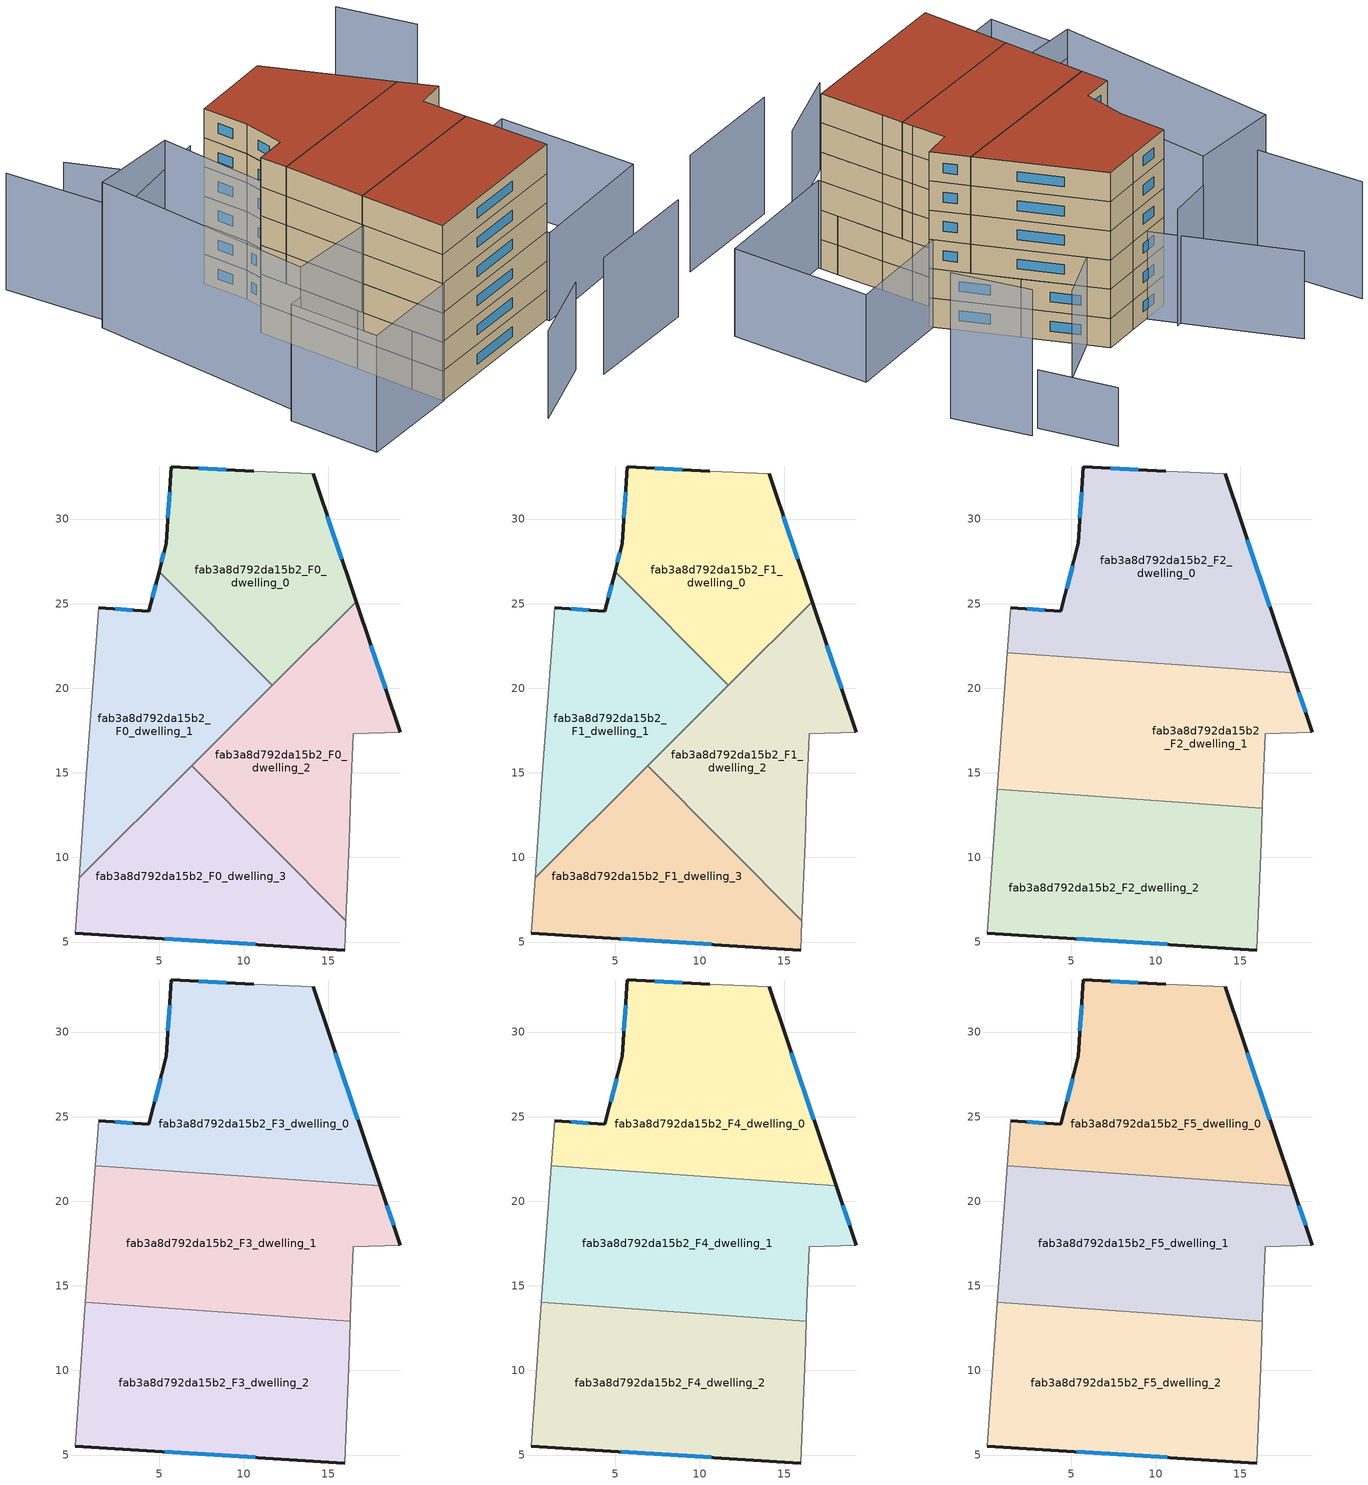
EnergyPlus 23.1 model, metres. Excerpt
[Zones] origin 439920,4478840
fab3a8d792da15b2_F0_dwelling_0
 floor ground (EU_floor_Construction): 14.1,32.67 16.65,25.1 11.69,20.17 5,26.89 5.43,28.57 5.72,33.08 10.59,32.84 z0
 wall outside (EU_wall_Construction): 10.59,32.84 5.72,33.08 5.43,28.57 5,26.89 / 16.65,25.1 14.1,32.67 z0:3
 wall adiabatic (EU_wall_Construction): 14.1,32.67 10.59,32.84 z0:3
 wall to fab3a8d792da15b2_F0_dwelling_1 (EU_wall_Construction): 5,26.89 11.69,20.17 z0:3
 wall to fab3a8d792da15b2_F0_dwelling_2 (EU_wall_Construction): 11.69,20.17 16.65,25.1 z0:3
 window (EU_Window_Construction): 8.98,32.92 7.34,33 / 15.81,27.61 14.95,30.17 / 5.28,28.01 5.14,27.45 / 5.63,31.58 5.53,30.06 z0.99:2.01
fab3a8d792da15b2_F0_dwelling_1
 floor ground (EU_floor_Construction): 5,26.89 11.69,20.17 0.27,8.8 0.67,14.5 1.42,24.75 4.4,24.56 z0
 wall outside (EU_wall_Construction): 5,26.89 4.4,24.56 1.42,24.75 z0:3
 wall adiabatic (EU_wall_Construction): 1.42,24.75 0.67,14.5 0.27,8.8 z0:3
 wall to fab3a8d792da15b2_F0_dwelling_3 (EU_wall_Construction): 0.27,8.8 6.92,15.41 z0:3
 wall to fab3a8d792da15b2_F0_dwelling_2 (EU_wall_Construction): 6.92,15.41 11.69,20.17 z0:3
 window (EU_Window_Construction): 3.41,24.62 2.41,24.69 / 4.8,26.12 4.6,25.33 z0.99:2.01
fab3a8d792da15b2_F0_dwelling_2
 floor ground (EU_floor_Construction): 16.65,25.1 19.25,17.4 16.48,17.3 16.34,13.95 16.23,10.92 16.04,6.25 6.92,15.41 z0
 wall outside (EU_wall_Construction): 19.25,17.4 16.65,25.1 z0:3
 wall adiabatic (EU_wall_Construction): 16.04,6.25 16.23,10.92 16.34,13.95 16.48,17.3 19.25,17.4 z0:3
 wall to fab3a8d792da15b2_F0_dwelling_3 (EU_wall_Construction): 6.92,15.41 16.04,6.25 z0:3
 window (EU_Window_Construction): 18.39,19.96 17.51,22.55 z0.99:2.01
fab3a8d792da15b2_F0_dwelling_3
 floor ground (EU_floor_Construction): 6.92,15.41 16.04,6.25 15.97,4.53 0.04,5.54 0.27,8.8 z0
 wall outside (EU_wall_Construction): 0.04,5.54 15.97,4.53 z0:3
 wall adiabatic (EU_wall_Construction): 0.27,8.8 0.04,5.54 / 15.97,4.53 16.04,6.25 z0:3
 window (EU_Window_Construction): 5.32,5.2 10.69,4.86 z0.99:2.01
fab3a8d792da15b2_F1_dwelling_0
 floor to fab3a8d792da15b2_F0_dwelling_0 (EU_floor_Construction): 14.1,32.67 16.65,25.1 11.69,20.17 5,26.89 5.43,28.57 5.72,33.08 10.59,32.84 z3
 wall outside (EU_wall_Construction): 10.59,32.84 5.72,33.08 5.43,28.57 5,26.89 / 16.65,25.1 14.1,32.67 z3:6
 wall adiabatic (EU_wall_Construction): 14.1,32.67 10.59,32.84 z3:6
 wall to fab3a8d792da15b2_F1_dwelling_1 (EU_wall_Construction): 5,26.89 11.69,20.17 z3:6
 wall to fab3a8d792da15b2_F1_dwelling_2 (EU_wall_Construction): 11.69,20.17 16.65,25.1 z3:6
 window (EU_Window_Construction): 8.98,32.92 7.34,33 / 15.81,27.61 14.95,30.17 / 5.28,28.01 5.14,27.45 / 5.63,31.58 5.53,30.06 z3.99:5.01
fab3a8d792da15b2_F1_dwelling_1
 floor to fab3a8d792da15b2_F0_dwelling_1 (EU_floor_Construction): 5,26.89 11.69,20.17 0.27,8.8 0.67,14.5 1.42,24.75 4.4,24.56 z3
 wall outside (EU_wall_Construction): 5,26.89 4.4,24.56 1.42,24.75 z3:6
 wall adiabatic (EU_wall_Construction): 1.42,24.75 0.67,14.5 0.27,8.8 z3:6
 wall to fab3a8d792da15b2_F1_dwelling_3 (EU_wall_Construction): 0.27,8.8 6.92,15.41 z3:6
 wall to fab3a8d792da15b2_F1_dwelling_2 (EU_wall_Construction): 6.92,15.41 11.69,20.17 z3:6
 window (EU_Window_Construction): 3.41,24.62 2.41,24.69 / 4.8,26.12 4.6,25.33 z3.99:5.01
fab3a8d792da15b2_F1_dwelling_2
 floor to fab3a8d792da15b2_F0_dwelling_2 (EU_floor_Construction): 16.65,25.1 19.25,17.4 16.48,17.3 16.34,13.95 16.23,10.92 16.04,6.25 6.92,15.41 z3
 wall outside (EU_wall_Construction): 19.25,17.4 16.65,25.1 z3:6
 wall adiabatic (EU_wall_Construction): 16.04,6.25 16.23,10.92 16.34,13.95 16.48,17.3 19.25,17.4 z3:6
 wall to fab3a8d792da15b2_F1_dwelling_3 (EU_wall_Construction): 6.92,15.41 16.04,6.25 z3:6
 window (EU_Window_Construction): 18.39,19.96 17.51,22.55 z3.99:5.01
fab3a8d792da15b2_F1_dwelling_3
 floor to fab3a8d792da15b2_F0_dwelling_3 (EU_floor_Construction): 6.92,15.41 16.04,6.25 15.97,4.53 0.04,5.54 0.27,8.8 z3
 wall outside (EU_wall_Construction): 0.04,5.54 15.97,4.53 z3:6
 wall adiabatic (EU_wall_Construction): 0.27,8.8 0.04,5.54 / 15.97,4.53 16.04,6.25 z3:6
 window (EU_Window_Construction): 5.32,5.2 10.69,4.86 z3.99:5.01
fab3a8d792da15b2_F2_dwelling_0
 floor to fab3a8d792da15b2_F1_dwelling_0 (EU_floor_Construction): 14.1,32.67 16.65,25.1 12.82,21.29 10.41,21.46 5,26.89 5.43,28.57 5.72,33.08 10.59,32.84 z6
 floor to fab3a8d792da15b2_F1_dwelling_1 (EU_floor_Construction): 5,26.89 10.41,21.46 1.23,22.11 1.42,24.75 4.4,24.56 z6
 floor to fab3a8d792da15b2_F1_dwelling_2 (EU_floor_Construction): 16.65,25.1 18.06,20.92 12.82,21.29 z6
 wall outside (EU_wall_Construction): 10.59,32.84 5.72,33.08 5.43,28.57 4.4,24.56 1.42,24.75 / 18.07,20.92 14.1,32.67 z6:9
 wall adiabatic (EU_wall_Construction): 14.1,32.67 10.59,32.84 / 1.42,24.75 1.23,22.11 z6:9
 wall to fab3a8d792da15b2_F2_dwelling_1 (EU_wall_Construction): 1.23,22.11 18.07,20.92 z6:9
 window (EU_Window_Construction): 8.98,32.92 7.34,33 / 16.75,24.82 15.41,28.78 / 3.41,24.62 2.41,24.69 / 5.09,27.24 4.74,25.89 / 5.63,31.58 5.53,30.06 z6.99:8.01
fab3a8d792da15b2_F2_dwelling_1
 floor to fab3a8d792da15b2_F1_dwelling_1 (EU_floor_Construction): 10.41,21.46 11.69,20.17 5.2,13.7 0.64,14.02 0.65,14.2 1.23,22.11 z6
 floor to fab3a8d792da15b2_F1_dwelling_0 (EU_floor_Construction): 12.82,21.29 11.69,20.17 10.41,21.46 z6
 floor to fab3a8d792da15b2_F1_dwelling_2 (EU_floor_Construction): 18.06,20.92 19.25,17.4 16.48,17.3 16.34,13.95 16.3,12.92 8.88,13.44 6.92,15.41 12.82,21.29 z6
 floor to fab3a8d792da15b2_F1_dwelling_3 (EU_floor_Construction): 6.92,15.41 8.88,13.44 5.2,13.7 z6
 wall outside (EU_wall_Construction): 19.25,17.4 18.07,20.92 z6:9
 wall adiabatic (EU_wall_Construction): 16.3,12.92 16.34,13.95 16.48,17.3 19.25,17.4 / 1.23,22.11 0.64,14.02 z6:9
 wall to fab3a8d792da15b2_F2_dwelling_2 (EU_wall_Construction): 0.64,14.02 16.3,12.92 z6:9
 window (EU_Window_Construction): 18.86,18.57 18.46,19.75 z6.99:8.01
fab3a8d792da15b2_F2_dwelling_2
 floor to fab3a8d792da15b2_F1_dwelling_3 (EU_floor_Construction): 8.88,13.44 16.04,6.25 15.97,4.53 0.04,5.54 0.27,8.8 5.2,13.7 z6
 floor to fab3a8d792da15b2_F1_dwelling_1 (EU_floor_Construction): 5.2,13.7 0.27,8.8 0.64,14.02 z6
 floor to fab3a8d792da15b2_F1_dwelling_2 (EU_floor_Construction): 16.3,12.92 16.23,10.92 16.04,6.25 8.88,13.44 z6
 wall outside (EU_wall_Construction): 0.04,5.54 15.97,4.53 z6:9
 wall adiabatic (EU_wall_Construction): 0.64,14.02 0.04,5.54 / 15.97,4.53 16.23,10.92 16.3,12.92 z6:9
 window (EU_Window_Construction): 5.32,5.2 10.69,4.86 z6.99:8.01
fab3a8d792da15b2_F3_dwelling_0
 floor to fab3a8d792da15b2_F2_dwelling_0 (EU_floor_Construction): 14.1,32.67 18.07,20.92 1.23,22.11 1.42,24.75 4.4,24.56 5.43,28.57 5.72,33.08 10.59,32.84 z9
 wall outside (EU_wall_Construction): 10.59,32.84 5.72,33.08 5.43,28.57 4.4,24.56 1.42,24.75 / 18.07,20.92 14.1,32.67 z9:12
 wall adiabatic (EU_wall_Construction): 14.1,32.67 10.59,32.84 / 1.42,24.75 1.23,22.11 z9:12
 wall to fab3a8d792da15b2_F3_dwelling_1 (EU_wall_Construction): 1.23,22.11 18.07,20.92 z9:12
 window (EU_Window_Construction): 8.98,32.92 7.34,33 / 16.75,24.82 15.41,28.78 / 3.41,24.62 2.41,24.69 / 5.09,27.24 4.74,25.89 / 5.63,31.58 5.53,30.06 z9.99:11.01
fab3a8d792da15b2_F3_dwelling_1
 floor to fab3a8d792da15b2_F2_dwelling_1 (EU_floor_Construction): 18.07,20.92 19.25,17.4 16.48,17.3 16.34,13.95 16.3,12.92 0.64,14.02 1.23,22.11 z9
 wall outside (EU_wall_Construction): 19.25,17.4 18.07,20.92 z9:12
 wall adiabatic (EU_wall_Construction): 16.3,12.92 16.34,13.95 16.48,17.3 19.25,17.4 / 1.23,22.11 0.64,14.02 z9:12
 wall to fab3a8d792da15b2_F3_dwelling_2 (EU_wall_Construction): 0.64,14.02 16.3,12.92 z9:12
 window (EU_Window_Construction): 18.86,18.57 18.46,19.75 z9.99:11.01
fab3a8d792da15b2_F3_dwelling_2
 floor to fab3a8d792da15b2_F2_dwelling_2 (EU_floor_Construction): 16.3,12.92 16.23,10.92 15.97,4.53 0.04,5.54 0.64,14.02 z9
 wall outside (EU_wall_Construction): 0.04,5.54 15.97,4.53 z9:12
 wall adiabatic (EU_wall_Construction): 0.64,14.02 0.04,5.54 / 15.97,4.53 16.23,10.92 16.3,12.92 z9:12
 window (EU_Window_Construction): 5.32,5.2 10.69,4.86 z9.99:11.01
fab3a8d792da15b2_F4_dwelling_0
 floor to fab3a8d792da15b2_F3_dwelling_0 (EU_floor_Construction): 14.1,32.67 18.07,20.92 1.23,22.11 1.42,24.75 4.4,24.56 5.43,28.57 5.72,33.08 10.59,32.84 z12
 wall outside (EU_wall_Construction): 10.59,32.84 5.72,33.08 5.43,28.57 4.4,24.56 1.42,24.75 / 18.07,20.92 14.1,32.67 z12:15
 wall adiabatic (EU_wall_Construction): 14.1,32.67 10.59,32.84 / 1.42,24.75 1.23,22.11 z12:15
 wall to fab3a8d792da15b2_F4_dwelling_1 (EU_wall_Construction): 1.23,22.11 18.07,20.92 z12:15
 window (EU_Window_Construction): 8.98,32.92 7.34,33 / 16.75,24.82 15.41,28.78 / 3.41,24.62 2.41,24.69 / 5.09,27.24 4.74,25.89 / 5.63,31.58 5.53,30.06 z12.99:14.01
fab3a8d792da15b2_F4_dwelling_1
 floor to fab3a8d792da15b2_F3_dwelling_1 (EU_floor_Construction): 18.07,20.92 19.25,17.4 16.48,17.3 16.34,13.95 16.3,12.92 0.64,14.02 1.23,22.11 z12
 wall outside (EU_wall_Construction): 19.25,17.4 18.07,20.92 z12:15
 wall adiabatic (EU_wall_Construction): 16.3,12.92 16.34,13.95 16.48,17.3 19.25,17.4 / 1.23,22.11 0.64,14.02 z12:15
 wall to fab3a8d792da15b2_F4_dwelling_2 (EU_wall_Construction): 0.64,14.02 16.3,12.92 z12:15
 window (EU_Window_Construction): 18.86,18.57 18.46,19.75 z12.99:14.01
fab3a8d792da15b2_F4_dwelling_2
 floor to fab3a8d792da15b2_F3_dwelling_2 (EU_floor_Construction): 16.3,12.92 16.23,10.92 15.97,4.53 0.04,5.54 0.64,14.02 z12
 wall outside (EU_wall_Construction): 0.04,5.54 15.97,4.53 z12:15
 wall adiabatic (EU_wall_Construction): 0.64,14.02 0.04,5.54 / 15.97,4.53 16.23,10.92 16.3,12.92 z12:15
 window (EU_Window_Construction): 5.32,5.2 10.69,4.86 z12.99:14.01
fab3a8d792da15b2_F5_dwelling_0
 floor to fab3a8d792da15b2_F4_dwelling_0 (EU_floor_Construction): 14.1,32.67 18.07,20.92 1.23,22.11 1.42,24.75 4.4,24.56 5.43,28.57 5.72,33.08 10.59,32.84 z15
 wall outside (EU_wall_Construction): 10.59,32.84 5.72,33.08 5.43,28.57 4.4,24.56 1.42,24.75 / 18.07,20.92 14.1,32.67 z15:18
 wall adiabatic (EU_wall_Construction): 14.1,32.67 10.59,32.84 / 1.42,24.75 1.23,22.11 z15:18
 wall to fab3a8d792da15b2_F5_dwelling_1 (EU_wall_Construction): 1.23,22.11 18.07,20.92 z15:18
 window (EU_Window_Construction): 8.98,32.92 7.34,33 / 16.75,24.82 15.41,28.78 / 3.41,24.62 2.41,24.69 / 5.09,27.24 4.74,25.89 / 5.63,31.58 5.53,30.06 z15.99:17.01
 roof outside (EU_roof_Construction): 18.07,20.92 14.1,32.67 10.59,32.84 5.72,33.08 5.43,28.57 4.4,24.56 1.42,24.75 1.23,22.11 z18
fab3a8d792da15b2_F5_dwelling_1
 floor to fab3a8d792da15b2_F4_dwelling_1 (EU_floor_Construction): 18.07,20.92 19.25,17.4 16.48,17.3 16.34,13.95 16.3,12.92 0.64,14.02 1.23,22.11 z15
 wall outside (EU_wall_Construction): 19.25,17.4 18.07,20.92 z15:18
 wall adiabatic (EU_wall_Construction): 16.3,12.92 16.34,13.95 16.48,17.3 19.25,17.4 / 1.23,22.11 0.64,14.02 z15:18
 wall to fab3a8d792da15b2_F5_dwelling_2 (EU_wall_Construction): 0.64,14.02 16.3,12.92 z15:18
 window (EU_Window_Construction): 18.86,18.57 18.46,19.75 z15.99:17.01
 roof outside (EU_roof_Construction): 16.3,12.92 16.34,13.95 16.48,17.3 19.25,17.4 18.07,20.92 1.23,22.11 0.64,14.02 z18
fab3a8d792da15b2_F5_dwelling_2
 floor to fab3a8d792da15b2_F4_dwelling_2 (EU_floor_Construction): 16.3,12.92 16.23,10.92 15.97,4.53 0.04,5.54 0.64,14.02 z15
 wall outside (EU_wall_Construction): 0.04,5.54 15.97,4.53 z15:18
 wall adiabatic (EU_wall_Construction): 0.64,14.02 0.04,5.54 / 15.97,4.53 16.23,10.92 16.3,12.92 z15:18
 window (EU_Window_Construction): 5.32,5.2 10.69,4.86 z15.99:17.01
 roof outside (EU_roof_Construction): 15.97,4.53 16.23,10.92 16.3,12.92 0.64,14.02 0.04,5.54 z18
shading: 2.27,-3.78 10.26,-1.83 / 20.05,32.36 9.69,29.07 / 9.69,29.07 4.19,46.38 / 15.96,4.23 16.49,17.86 / 16.49,17.86 29.77,17.34 / 29.77,17.34 29.24,3.71 / 29.24,3.71 15.96,4.23 z0:9; 10.86,-4.3 22.23,-5.02 / 8.06,35.88 -3.76,35.67 / -3.76,35.67 -3.97,47.34 / -9.52,15.18 0.67,14.5 / 0.67,14.5 0.07,5.47 / 0.07,5.47 -10.12,6.15 / -10.12,6.15 -9.52,15.18 z0:12; 31.05,26.63 29.87,34.15 / 3.64,35.79 0.59,13.88 / 0.59,13.88 -8.05,15.08 / -8.05,15.08 -5.01,37 / -5.01,37 3.64,35.79 z0:15; 28.56,33.96 27.48,41.45 z0:6
[Building]
EU S2 Campaign: North Axis=0; Terrain=City; Solar Distribution=FullExterior
[Site:Location]
Madrid: Latitude=40.5; Longitude=-3.5; Time Zone=1; Elevation=609
[SizingPeriod:WeatherFileDays]
AnnualSizingPeriod: Begin Month=1; Begin Day of Month=1; End Month=12; End Day of Month=31; Day of Week for Start Day=Monday; Use Weather File Daylight Saving Period=No; Use Weather File Rain and Snow Indicators=No
[MATERIAL]
EU_InternalMass_Material: Roughness=MediumRough; Thickness=0.1; Conductivity=1; Density=1800; Specific Heat=900; Thermal Absorptance=0.9; Solar Absorptance=0.7; Visible Absorptance=0.7
[MATERIAL:NOMASS] Roughness=MediumRough; Thermal Absorptance=0.9; Solar Absorptance=0.7; Visible Absorptance=0.7
Name | Thermal Resistance
EU_wall_NoMass | 0.609216
EU_roof_NoMass | 0.513268
EU_floor_NoMass | 0.568163
[WINDOWMATERIAL:SIMPLEGLAZINGSYSTEM]
EU_Window_SimpleGlazing: UFactor=5.50606; Solar Heat Gain Coefficient=0.85; Visible Transmittance=0.85
[CONSTRUCTION]
EU_wall_Construction: EU_wall_NoMass
EU_roof_Construction: EU_roof_NoMass
EU_floor_Construction: EU_floor_NoMass
EU_InternalMass_Construction: EU_InternalMass_Material
EU_Window_Construction: EU_Window_SimpleGlazing
[ZONE] Type=1; Multiplier=1; Ceiling Height=autocalculate; Floor Area=autocalculate; Part of Total Floor Area=Yes
Name | Volume
fab3a8d792da15b2_F0_dwelling_0; fab3a8d792da15b2_F1_dwelling_0; fab3a8d792da15b2_F0_dwelling_1; fab3a8d792da15b2_F1_dwelling_1 | 300.992
fab3a8d792da15b2_F2_dwelling_0; fab3a8d792da15b2_F3_dwelling_0; fab3a8d792da15b2_F4_dwelling_0; fab3a8d792da15b2_F5_dwelling_0 | 401.351
fab3a8d792da15b2_F2_dwelling_1; fab3a8d792da15b2_F3_dwelling_1; fab3a8d792da15b2_F4_dwelling_1; fab3a8d792da15b2_F5_dwelling_1 | 401.346
fab3a8d792da15b2_F0_dwelling_2; fab3a8d792da15b2_F1_dwelling_2 | 301.018
fab3a8d792da15b2_F2_dwelling_2; fab3a8d792da15b2_F3_dwelling_2; fab3a8d792da15b2_F4_dwelling_2; fab3a8d792da15b2_F5_dwelling_2 | 401.354
fab3a8d792da15b2_F0_dwelling_3; fab3a8d792da15b2_F1_dwelling_3 | 301.016
[INTERNALMASS] Construction=EU_InternalMass_Construction
Name | Zone or ZoneList | Surface Area
fab3a8d792da15b2_F0_dwelling_0_EU_InternalMass | fab3a8d792da15b2_F0_dwelling_0 | 100.332
fab3a8d792da15b2_F0_dwelling_1_EU_InternalMass | fab3a8d792da15b2_F0_dwelling_1 | 100.33
fab3a8d792da15b2_F0_dwelling_2_EU_InternalMass | fab3a8d792da15b2_F0_dwelling_2 | 100.339
fab3a8d792da15b2_F0_dwelling_3_EU_InternalMass | fab3a8d792da15b2_F0_dwelling_3 | 100.337
fab3a8d792da15b2_F1_dwelling_0_EU_InternalMass | fab3a8d792da15b2_F1_dwelling_0 | 100.332
fab3a8d792da15b2_F1_dwelling_1_EU_InternalMass | fab3a8d792da15b2_F1_dwelling_1 | 100.33
fab3a8d792da15b2_F1_dwelling_2_EU_InternalMass | fab3a8d792da15b2_F1_dwelling_2 | 100.339
fab3a8d792da15b2_F1_dwelling_3_EU_InternalMass | fab3a8d792da15b2_F1_dwelling_3 | 100.337
fab3a8d792da15b2_F2_dwelling_0_EU_InternalMass | fab3a8d792da15b2_F2_dwelling_0 | 133.784
fab3a8d792da15b2_F2_dwelling_1_EU_InternalMass | fab3a8d792da15b2_F2_dwelling_1 | 133.784
fab3a8d792da15b2_F2_dwelling_2_EU_InternalMass | fab3a8d792da15b2_F2_dwelling_2 | 133.785
fab3a8d792da15b2_F3_dwelling_0_EU_InternalMass | fab3a8d792da15b2_F3_dwelling_0 | 133.784
fab3a8d792da15b2_F3_dwelling_1_EU_InternalMass | fab3a8d792da15b2_F3_dwelling_1 | 133.784
fab3a8d792da15b2_F3_dwelling_2_EU_InternalMass | fab3a8d792da15b2_F3_dwelling_2 | 133.785
fab3a8d792da15b2_F4_dwelling_0_EU_InternalMass | fab3a8d792da15b2_F4_dwelling_0 | 133.784
fab3a8d792da15b2_F4_dwelling_1_EU_InternalMass | fab3a8d792da15b2_F4_dwelling_1 | 133.784
fab3a8d792da15b2_F4_dwelling_2_EU_InternalMass | fab3a8d792da15b2_F4_dwelling_2 | 133.785
fab3a8d792da15b2_F5_dwelling_0_EU_InternalMass | fab3a8d792da15b2_F5_dwelling_0 | 133.784
fab3a8d792da15b2_F5_dwelling_1_EU_InternalMass | fab3a8d792da15b2_F5_dwelling_1 | 133.784
fab3a8d792da15b2_F5_dwelling_2_EU_InternalMass | fab3a8d792da15b2_F5_dwelling_2 | 133.785
[OTHEREQUIPMENT] Fuel Type=Electricity; Design Level Calculation Method=Watts/Area; Power per Zone Floor Area=1; Fraction Latent=0; Fraction Radiant=0; Fraction Lost=0; Carbon Dioxide Generation Rate=0; EndUse Subcategory=EU_Step8_InternalGains
Name | Zone or ZoneList or Space or SpaceList | Schedule
EU_Step8_InternalGain_fab3a8d792da15b2_F0_dwelling_0_f000 | fab3a8d792da15b2_F0_dwelling_0 | EU_Step8_GainSchedule_fab3a8d792da15b2_F0_dwelling_0_f000
EU_Step8_InternalGain_fab3a8d792da15b2_F0_dwelling_1_f000 | fab3a8d792da15b2_F0_dwelling_1 | EU_Step8_GainSchedule_fab3a8d792da15b2_F0_dwelling_1_f000
EU_Step8_InternalGain_fab3a8d792da15b2_F0_dwelling_2_f000 | fab3a8d792da15b2_F0_dwelling_2 | EU_Step8_GainSchedule_fab3a8d792da15b2_F0_dwelling_2_f000
EU_Step8_InternalGain_fab3a8d792da15b2_F0_dwelling_3_f000 | fab3a8d792da15b2_F0_dwelling_3 | EU_Step8_GainSchedule_fab3a8d792da15b2_F0_dwelling_3_f000
EU_Step8_InternalGain_fab3a8d792da15b2_F1_dwelling_0_f000 | fab3a8d792da15b2_F1_dwelling_0 | EU_Step8_GainSchedule_fab3a8d792da15b2_F1_dwelling_0_f000
EU_Step8_InternalGain_fab3a8d792da15b2_F1_dwelling_1_f000 | fab3a8d792da15b2_F1_dwelling_1 | EU_Step8_GainSchedule_fab3a8d792da15b2_F1_dwelling_1_f000
EU_Step8_InternalGain_fab3a8d792da15b2_F1_dwelling_2_f000 | fab3a8d792da15b2_F1_dwelling_2 | EU_Step8_GainSchedule_fab3a8d792da15b2_F1_dwelling_2_f000
EU_Step8_InternalGain_fab3a8d792da15b2_F1_dwelling_3_f000 | fab3a8d792da15b2_F1_dwelling_3 | EU_Step8_GainSchedule_fab3a8d792da15b2_F1_dwelling_3_f000
EU_Step8_InternalGain_fab3a8d792da15b2_F2_dwelling_0_f000 | fab3a8d792da15b2_F2_dwelling_0 | EU_Step8_GainSchedule_fab3a8d792da15b2_F2_dwelling_0_f000
EU_Step8_InternalGain_fab3a8d792da15b2_F2_dwelling_1_f000 | fab3a8d792da15b2_F2_dwelling_1 | EU_Step8_GainSchedule_fab3a8d792da15b2_F2_dwelling_1_f000
EU_Step8_InternalGain_fab3a8d792da15b2_F2_dwelling_2_f000 | fab3a8d792da15b2_F2_dwelling_2 | EU_Step8_GainSchedule_fab3a8d792da15b2_F2_dwelling_2_f000
EU_Step8_InternalGain_fab3a8d792da15b2_F3_dwelling_0_f000 | fab3a8d792da15b2_F3_dwelling_0 | EU_Step8_GainSchedule_fab3a8d792da15b2_F3_dwelling_0_f000
EU_Step8_InternalGain_fab3a8d792da15b2_F3_dwelling_1_f000 | fab3a8d792da15b2_F3_dwelling_1 | EU_Step8_GainSchedule_fab3a8d792da15b2_F3_dwelling_1_f000
EU_Step8_InternalGain_fab3a8d792da15b2_F3_dwelling_2_f000 | fab3a8d792da15b2_F3_dwelling_2 | EU_Step8_GainSchedule_fab3a8d792da15b2_F3_dwelling_2_f000
EU_Step8_InternalGain_fab3a8d792da15b2_F4_dwelling_0_f000 | fab3a8d792da15b2_F4_dwelling_0 | EU_Step8_GainSchedule_fab3a8d792da15b2_F4_dwelling_0_f000
EU_Step8_InternalGain_fab3a8d792da15b2_F4_dwelling_1_f000 | fab3a8d792da15b2_F4_dwelling_1 | EU_Step8_GainSchedule_fab3a8d792da15b2_F4_dwelling_1_f000
EU_Step8_InternalGain_fab3a8d792da15b2_F4_dwelling_2_f000 | fab3a8d792da15b2_F4_dwelling_2 | EU_Step8_GainSchedule_fab3a8d792da15b2_F4_dwelling_2_f000
EU_Step8_InternalGain_fab3a8d792da15b2_F5_dwelling_0_f000 | fab3a8d792da15b2_F5_dwelling_0 | EU_Step8_GainSchedule_fab3a8d792da15b2_F5_dwelling_0_f000
EU_Step8_InternalGain_fab3a8d792da15b2_F5_dwelling_1_f000 | fab3a8d792da15b2_F5_dwelling_1 | EU_Step8_GainSchedule_fab3a8d792da15b2_F5_dwelling_1_f000
EU_Step8_InternalGain_fab3a8d792da15b2_F5_dwelling_2_f000 | fab3a8d792da15b2_F5_dwelling_2 | EU_Step8_GainSchedule_fab3a8d792da15b2_F5_dwelling_2_f000
[ZONEVENTILATION:DESIGNFLOWRATE] Schedule=EU_AlwaysOn; Design Flow Rate Calculation Method=AirChanges/Hour; Air Changes per Hour=0.752966; Ventilation Type=Natural; Fan Pressure Rise=0; Fan Total Efficiency=1; Constant Term Coefficient=1; Temperature Term Coefficient=0; Velocity Term Coefficient=0; Velocity Squared Term Coefficient=0; Minimum Indoor Temperature=-100; Maximum Indoor Temperature=100; Delta Temperature=-100; Minimum Outdoor Temperature=-100; Maximum Outdoor Temperature=100; Maximum Wind Speed=40
Name | Zone or ZoneList or Space or SpaceList
EU_ConstantAir_fab3a8d792da15b2_F0_dwelling_0 | fab3a8d792da15b2_F0_dwelling_0
EU_ConstantAir_fab3a8d792da15b2_F0_dwelling_1 | fab3a8d792da15b2_F0_dwelling_1
EU_ConstantAir_fab3a8d792da15b2_F0_dwelling_2 | fab3a8d792da15b2_F0_dwelling_2
EU_ConstantAir_fab3a8d792da15b2_F0_dwelling_3 | fab3a8d792da15b2_F0_dwelling_3
EU_ConstantAir_fab3a8d792da15b2_F1_dwelling_0 | fab3a8d792da15b2_F1_dwelling_0
EU_ConstantAir_fab3a8d792da15b2_F1_dwelling_1 | fab3a8d792da15b2_F1_dwelling_1
EU_ConstantAir_fab3a8d792da15b2_F1_dwelling_2 | fab3a8d792da15b2_F1_dwelling_2
EU_ConstantAir_fab3a8d792da15b2_F1_dwelling_3 | fab3a8d792da15b2_F1_dwelling_3
EU_ConstantAir_fab3a8d792da15b2_F2_dwelling_0 | fab3a8d792da15b2_F2_dwelling_0
EU_ConstantAir_fab3a8d792da15b2_F2_dwelling_1 | fab3a8d792da15b2_F2_dwelling_1
EU_ConstantAir_fab3a8d792da15b2_F2_dwelling_2 | fab3a8d792da15b2_F2_dwelling_2
EU_ConstantAir_fab3a8d792da15b2_F3_dwelling_0 | fab3a8d792da15b2_F3_dwelling_0
EU_ConstantAir_fab3a8d792da15b2_F3_dwelling_1 | fab3a8d792da15b2_F3_dwelling_1
EU_ConstantAir_fab3a8d792da15b2_F3_dwelling_2 | fab3a8d792da15b2_F3_dwelling_2
EU_ConstantAir_fab3a8d792da15b2_F4_dwelling_0 | fab3a8d792da15b2_F4_dwelling_0
EU_ConstantAir_fab3a8d792da15b2_F4_dwelling_1 | fab3a8d792da15b2_F4_dwelling_1
EU_ConstantAir_fab3a8d792da15b2_F4_dwelling_2 | fab3a8d792da15b2_F4_dwelling_2
EU_ConstantAir_fab3a8d792da15b2_F5_dwelling_0 | fab3a8d792da15b2_F5_dwelling_0
EU_ConstantAir_fab3a8d792da15b2_F5_dwelling_1 | fab3a8d792da15b2_F5_dwelling_1
EU_ConstantAir_fab3a8d792da15b2_F5_dwelling_2 | fab3a8d792da15b2_F5_dwelling_2
[HVACTEMPLATE:THERMOSTAT] Constant Heating Setpoint=20; Constant Cooling Setpoint=50
EU_HeatOnly_fab3a8d792da15b2_F0_dwelling_0; EU_HeatOnly_fab3a8d792da15b2_F0_dwelling_1; EU_HeatOnly_fab3a8d792da15b2_F0_dwelling_2; EU_HeatOnly_fab3a8d792da15b2_F0_dwelling_3; EU_HeatOnly_fab3a8d792da15b2_F1_dwelling_0; EU_HeatOnly_fab3a8d792da15b2_F1_dwelling_1; EU_HeatOnly_fab3a8d792da15b2_F1_dwelling_2; EU_HeatOnly_fab3a8d792da15b2_F1_dwelling_3; EU_HeatOnly_fab3a8d792da15b2_F2_dwelling_0; EU_HeatOnly_fab3a8d792da15b2_F2_dwelling_1; EU_HeatOnly_fab3a8d792da15b2_F2_dwelling_2; EU_HeatOnly_fab3a8d792da15b2_F3_dwelling_0; EU_HeatOnly_fab3a8d792da15b2_F3_dwelling_1; EU_HeatOnly_fab3a8d792da15b2_F3_dwelling_2; EU_HeatOnly_fab3a8d792da15b2_F4_dwelling_0; EU_HeatOnly_fab3a8d792da15b2_F4_dwelling_1; EU_HeatOnly_fab3a8d792da15b2_F4_dwelling_2; EU_HeatOnly_fab3a8d792da15b2_F5_dwelling_0; EU_HeatOnly_fab3a8d792da15b2_F5_dwelling_1; EU_HeatOnly_fab3a8d792da15b2_F5_dwelling_2
[HVACTEMPLATE:ZONE:IDEALLOADSAIRSYSTEM] System Availability Schedule=EU_AlwaysOn; Maximum Heating Supply Air Temperature=50; Minimum Cooling Supply Air Temperature=13; Maximum Heating Supply Air Humidity Ratio=0.0156; Minimum Cooling Supply Air Humidity Ratio=0.0077; Heating Limit=NoLimit; Cooling Limit=NoLimit; Heating Availability Schedule=EU_AlwaysOn; Cooling Availability Schedule=EU_CoolingOff; Dehumidification Control Type=ConstantSensibleHeatRatio; Cooling Sensible Heat Ratio=0.7; Dehumidification Setpoint=60; Humidification Control Type=None; Humidification Setpoint=30; Outdoor Air Method=None; Outdoor Air Flow Rate per Person=0.00944; Outdoor Air Flow Rate per Zone Floor Area=0; Outdoor Air Flow Rate per Zone=0; Demand Controlled Ventilation Type=None; Outdoor Air Economizer Type=NoEconomizer; Heat Recovery Type=None; Sensible Heat Recovery Effectiveness=0.7; Latent Heat Recovery Effectiveness=0.65
Name | Template Thermostat
fab3a8d792da15b2_F0_dwelling_0 | EU_HeatOnly_fab3a8d792da15b2_F0_dwelling_0
fab3a8d792da15b2_F0_dwelling_1 | EU_HeatOnly_fab3a8d792da15b2_F0_dwelling_1
fab3a8d792da15b2_F0_dwelling_2 | EU_HeatOnly_fab3a8d792da15b2_F0_dwelling_2
fab3a8d792da15b2_F0_dwelling_3 | EU_HeatOnly_fab3a8d792da15b2_F0_dwelling_3
fab3a8d792da15b2_F1_dwelling_0 | EU_HeatOnly_fab3a8d792da15b2_F1_dwelling_0
fab3a8d792da15b2_F1_dwelling_1 | EU_HeatOnly_fab3a8d792da15b2_F1_dwelling_1
fab3a8d792da15b2_F1_dwelling_2 | EU_HeatOnly_fab3a8d792da15b2_F1_dwelling_2
fab3a8d792da15b2_F1_dwelling_3 | EU_HeatOnly_fab3a8d792da15b2_F1_dwelling_3
fab3a8d792da15b2_F2_dwelling_0 | EU_HeatOnly_fab3a8d792da15b2_F2_dwelling_0
fab3a8d792da15b2_F2_dwelling_1 | EU_HeatOnly_fab3a8d792da15b2_F2_dwelling_1
fab3a8d792da15b2_F2_dwelling_2 | EU_HeatOnly_fab3a8d792da15b2_F2_dwelling_2
fab3a8d792da15b2_F3_dwelling_0 | EU_HeatOnly_fab3a8d792da15b2_F3_dwelling_0
fab3a8d792da15b2_F3_dwelling_1 | EU_HeatOnly_fab3a8d792da15b2_F3_dwelling_1
fab3a8d792da15b2_F3_dwelling_2 | EU_HeatOnly_fab3a8d792da15b2_F3_dwelling_2
fab3a8d792da15b2_F4_dwelling_0 | EU_HeatOnly_fab3a8d792da15b2_F4_dwelling_0
fab3a8d792da15b2_F4_dwelling_1 | EU_HeatOnly_fab3a8d792da15b2_F4_dwelling_1
fab3a8d792da15b2_F4_dwelling_2 | EU_HeatOnly_fab3a8d792da15b2_F4_dwelling_2
fab3a8d792da15b2_F5_dwelling_0 | EU_HeatOnly_fab3a8d792da15b2_F5_dwelling_0
fab3a8d792da15b2_F5_dwelling_1 | EU_HeatOnly_fab3a8d792da15b2_F5_dwelling_1
fab3a8d792da15b2_F5_dwelling_2 | EU_HeatOnly_fab3a8d792da15b2_F5_dwelling_2
[SIZING:ZONE] Zone Cooling Design Supply Air Temperature Input Method=SupplyAirTemperature; Zone Cooling Design Supply Air Temperature=13; Zone Heating Design Supply Air Temperature Input Method=SupplyAirTemperature; Zone Heating Design Supply Air Temperature=50; Zone Cooling Design Supply Air Humidity Ratio=0.008; Zone Heating Design Supply Air Humidity Ratio=0.008; Cooling Design Air Flow Method=DesignDay; Cooling Design Air Flow Rate=0; Cooling Minimum Air Flow per Zone Floor Area=0.000762; Cooling Minimum Air Flow=0; Cooling Minimum Air Flow Fraction=0.2; Heating Design Air Flow Method=DesignDay; Heating Design Air Flow Rate=0; Heating Maximum Air Flow per Zone Floor Area=0.002032; Heating Maximum Air Flow=0.141576; Heating Maximum Air Flow Fraction=0.3; Account for Dedicated Outdoor Air System=No; Dedicated Outdoor Air System Control Strategy=NeutralSupplyAir; Dedicated Outdoor Air Low Setpoint Temperature for Design=autosize; Dedicated Outdoor Air High Setpoint Temperature for Design=autosize; Zone Load Sizing Method=Sensible Load Only No Latent Load; Zone Latent Cooling Design Supply Air Humidity Ratio Input Method=HumidityRatioDifference; Zone Cooling Design Supply Air Humidity Ratio Difference=0.005; Zone Latent Heating Design Supply Air Humidity Ratio Input Method=HumidityRatioDifference; Zone Humidification Design Supply Air Humidity Ratio Difference=0.005
fab3a8d792da15b2_F0_dwelling_0; fab3a8d792da15b2_F0_dwelling_1; fab3a8d792da15b2_F0_dwelling_2; fab3a8d792da15b2_F0_dwelling_3; fab3a8d792da15b2_F1_dwelling_0; fab3a8d792da15b2_F1_dwelling_1; fab3a8d792da15b2_F1_dwelling_2; fab3a8d792da15b2_F1_dwelling_3; fab3a8d792da15b2_F2_dwelling_0; fab3a8d792da15b2_F2_dwelling_1; fab3a8d792da15b2_F2_dwelling_2; fab3a8d792da15b2_F3_dwelling_0; fab3a8d792da15b2_F3_dwelling_1; fab3a8d792da15b2_F3_dwelling_2; fab3a8d792da15b2_F4_dwelling_0; fab3a8d792da15b2_F4_dwelling_1; fab3a8d792da15b2_F4_dwelling_2; fab3a8d792da15b2_F5_dwelling_0; fab3a8d792da15b2_F5_dwelling_1; fab3a8d792da15b2_F5_dwelling_2
[SCHEDULE:CONSTANT]
Name | Hourly Value
EU_AlwaysOn | 1
EU_CoolingOff | 0
[SCHEDULE:FILE] Column Number=1; Rows to Skip at Top=0; Number of Hours of Data=8760; Column Separator=Comma; Interpolate to Timestep=No; Minutes per Item=60; Adjust Schedule for Daylight Savings=Yes
Name | File
EU_Step8_GainSchedule_fab3a8d792da15b2_F0_dwelling_0_f000 | ../../schedules/fab3a8d792da15b2/fab3a8d792da15b2_F0_dwelling_0_f000_gain.csv
EU_Step8_GainSchedule_fab3a8d792da15b2_F0_dwelling_1_f000 | ../../schedules/fab3a8d792da15b2/fab3a8d792da15b2_F0_dwelling_1_f000_gain.csv
EU_Step8_GainSchedule_fab3a8d792da15b2_F0_dwelling_2_f000 | ../../schedules/fab3a8d792da15b2/fab3a8d792da15b2_F0_dwelling_2_f000_gain.csv
EU_Step8_GainSchedule_fab3a8d792da15b2_F0_dwelling_3_f000 | ../../schedules/fab3a8d792da15b2/fab3a8d792da15b2_F0_dwelling_3_f000_gain.csv
EU_Step8_GainSchedule_fab3a8d792da15b2_F1_dwelling_0_f000 | ../../schedules/fab3a8d792da15b2/fab3a8d792da15b2_F1_dwelling_0_f000_gain.csv
EU_Step8_GainSchedule_fab3a8d792da15b2_F1_dwelling_1_f000 | ../../schedules/fab3a8d792da15b2/fab3a8d792da15b2_F1_dwelling_1_f000_gain.csv
EU_Step8_GainSchedule_fab3a8d792da15b2_F1_dwelling_2_f000 | ../../schedules/fab3a8d792da15b2/fab3a8d792da15b2_F1_dwelling_2_f000_gain.csv
EU_Step8_GainSchedule_fab3a8d792da15b2_F1_dwelling_3_f000 | ../../schedules/fab3a8d792da15b2/fab3a8d792da15b2_F1_dwelling_3_f000_gain.csv
EU_Step8_GainSchedule_fab3a8d792da15b2_F2_dwelling_0_f000 | ../../schedules/fab3a8d792da15b2/fab3a8d792da15b2_F2_dwelling_0_f000_gain.csv
EU_Step8_GainSchedule_fab3a8d792da15b2_F2_dwelling_1_f000 | ../../schedules/fab3a8d792da15b2/fab3a8d792da15b2_F2_dwelling_1_f000_gain.csv
EU_Step8_GainSchedule_fab3a8d792da15b2_F2_dwelling_2_f000 | ../../schedules/fab3a8d792da15b2/fab3a8d792da15b2_F2_dwelling_2_f000_gain.csv
EU_Step8_GainSchedule_fab3a8d792da15b2_F3_dwelling_0_f000 | ../../schedules/fab3a8d792da15b2/fab3a8d792da15b2_F3_dwelling_0_f000_gain.csv
EU_Step8_GainSchedule_fab3a8d792da15b2_F3_dwelling_1_f000 | ../../schedules/fab3a8d792da15b2/fab3a8d792da15b2_F3_dwelling_1_f000_gain.csv
EU_Step8_GainSchedule_fab3a8d792da15b2_F3_dwelling_2_f000 | ../../schedules/fab3a8d792da15b2/fab3a8d792da15b2_F3_dwelling_2_f000_gain.csv
EU_Step8_GainSchedule_fab3a8d792da15b2_F4_dwelling_0_f000 | ../../schedules/fab3a8d792da15b2/fab3a8d792da15b2_F4_dwelling_0_f000_gain.csv
EU_Step8_GainSchedule_fab3a8d792da15b2_F4_dwelling_1_f000 | ../../schedules/fab3a8d792da15b2/fab3a8d792da15b2_F4_dwelling_1_f000_gain.csv
EU_Step8_GainSchedule_fab3a8d792da15b2_F4_dwelling_2_f000 | ../../schedules/fab3a8d792da15b2/fab3a8d792da15b2_F4_dwelling_2_f000_gain.csv
EU_Step8_GainSchedule_fab3a8d792da15b2_F5_dwelling_0_f000 | ../../schedules/fab3a8d792da15b2/fab3a8d792da15b2_F5_dwelling_0_f000_gain.csv
EU_Step8_GainSchedule_fab3a8d792da15b2_F5_dwelling_1_f000 | ../../schedules/fab3a8d792da15b2/fab3a8d792da15b2_F5_dwelling_1_f000_gain.csv
EU_Step8_GainSchedule_fab3a8d792da15b2_F5_dwelling_2_f000 | ../../schedules/fab3a8d792da15b2/fab3a8d792da15b2_F5_dwelling_2_f000_gain.csv
